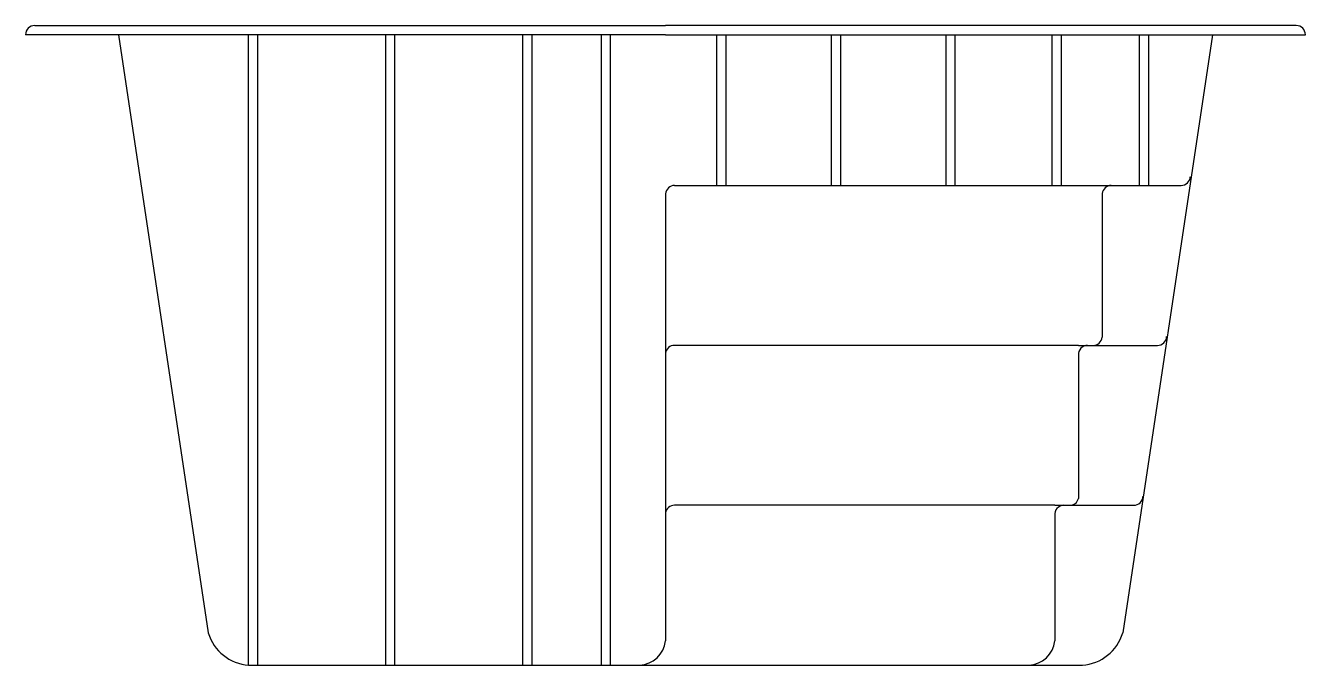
# Model space of a CAD drawing. Extents: x -1088.37 to -1085.57, y 335.16 to 336.56.
import ezdxf

# ---------------------------------------------------------------- set-up
doc = ezdxf.new("R2010")
doc.units = 0
doc.header["$LTSCALE"] = 10
doc.header["$MEASUREMENT"] = 0
doc.layers.add('Piscinas_Fibratec', color=4, linetype='CONTINUOUS')

msp = doc.modelspace()

# ---------------------------------------------------------------- linework, layer by layer
at = {"layer": 'Piscinas_Fibratec', "color": 2}
for p, q in [((-1088.165, 336.5372), (-1088.368, 336.5372)), ((-1088.165, 336.5372), (-1088.368, 336.5372)), ((-1088.348, 336.5572), (-1088.168, 336.5572)), ((-1088.348, 336.5572), (-1088.168, 336.5572)), ((-1088.168, 336.5572), (-1086.968, 336.5572)), ((-1088.168, 336.5572), (-1086.968, 336.5572)), ((-1086.968, 336.5372), (-1088.165, 336.5372)), ((-1086.968, 336.5372), (-1088.165, 336.5372)), ((-1085.768, 336.5572), (-1086.968, 336.5572)), ((-1085.768, 336.5572), (-1086.968, 336.5572)), ((-1086.968, 336.5372), (-1085.7709, 336.5372)), ((-1086.968, 336.5372), (-1085.7709, 336.5372)), ((-1085.7709, 336.5372), (-1085.568, 336.5372)), ((-1085.7709, 336.5372), (-1085.568, 336.5372)), ((-1085.588, 336.5572), (-1085.768, 336.5572)), ((-1085.588, 336.5572), (-1085.768, 336.5572))]:
    msp.add_line(p, q, dxfattribs=at)
at = {"layer": 'Piscinas_Fibratec'}
for p, q in [((-1088.165, 336.5372), (-1087.9684, 335.2279)), ((-1088.165, 336.5372), (-1087.9684, 335.2279)), ((-1085.7709, 336.5372), (-1085.9675, 335.2279)), ((-1085.7709, 336.5372), (-1085.9675, 335.2279)), ((-1086.9482, 336.2072), (-1086.0127, 336.2072)), ((-1086.9482, 336.2072), (-1086.0127, 336.2072)), ((-1086.0127, 336.2072), (-1085.8398, 336.2072)), ((-1086.0127, 336.2072), (-1085.8398, 336.2072)), ((-1086.968, 336.1892), (-1086.968, 335.2104)), ((-1086.968, 336.1892), (-1086.968, 335.2104)), ((-1086.0127, 336.1894), (-1086.0127, 335.8749)), ((-1086.0127, 336.1894), (-1086.0127, 335.8749)), ((-1086.0644, 335.8572), (-1086.9482, 335.8572)), ((-1086.0644, 335.8572), (-1086.9482, 335.8572)), ((-1086.0644, 335.8572), (-1085.8916, 335.8572)), ((-1086.0644, 335.8572), (-1085.8916, 335.8572)), ((-1086.0644, 335.8358), (-1086.0644, 335.5223)), ((-1086.0644, 335.8358), (-1086.0644, 335.5223)), ((-1086.1162, 335.5072), (-1086.9482, 335.5072)), ((-1086.1162, 335.5072), (-1086.9482, 335.5072)), ((-1086.1162, 335.5072), (-1085.9433, 335.5072)), ((-1086.1162, 335.5072), (-1085.9433, 335.5072)), ((-1086.1162, 335.4846), (-1086.1162, 335.2104)), ((-1086.1162, 335.4846), (-1086.1162, 335.2104)), ((-1087.88, 335.1572), (-1086.0559, 335.1572)), ((-1087.88, 335.1572), (-1086.0559, 335.1572))]:
    msp.add_line(p, q, dxfattribs=at)
at = {"layer": 'Piscinas_Fibratec', "color": 1}
for p, q in [((-1087.88, 335.1572), (-1087.88, 336.5372)), ((-1087.88, 335.1572), (-1087.88, 336.5372)), ((-1087.86, 335.1572), (-1087.86, 336.5372)), ((-1087.86, 335.1572), (-1087.86, 336.5372)), ((-1087.58, 335.1572), (-1087.58, 336.5372)), ((-1087.58, 335.1572), (-1087.58, 336.5372)), ((-1087.56, 335.1572), (-1087.56, 336.5372)), ((-1087.56, 335.1572), (-1087.56, 336.5372)), ((-1087.28, 335.1572), (-1087.28, 336.5372)), ((-1087.28, 335.1572), (-1087.28, 336.5372)), ((-1087.26, 335.1572), (-1087.26, 336.5372)), ((-1087.26, 335.1572), (-1087.26, 336.5372)), ((-1087.1083, 335.1567), (-1087.1083, 336.5367)), ((-1087.1083, 335.1567), (-1087.1083, 336.5367)), ((-1087.0883, 335.1567), (-1087.0883, 336.5367)), ((-1087.0883, 335.1567), (-1087.0883, 336.5367)), ((-1086.8555, 336.2072), (-1086.8555, 336.5372)), ((-1086.8555, 336.2072), (-1086.8555, 336.5372)), ((-1086.8355, 336.2072), (-1086.8355, 336.5372)), ((-1086.8355, 336.2072), (-1086.8355, 336.5372)), ((-1086.6047, 336.2072), (-1086.6047, 336.5372)), ((-1086.6047, 336.2072), (-1086.6047, 336.5372)), ((-1086.5847, 336.2072), (-1086.5847, 336.5372)), ((-1086.5847, 336.2072), (-1086.5847, 336.5372)), ((-1086.3541, 336.2072), (-1086.3541, 336.5372)), ((-1086.3541, 336.2072), (-1086.3541, 336.5372)), ((-1086.3341, 336.2072), (-1086.3341, 336.5372)), ((-1086.3341, 336.2072), (-1086.3341, 336.5372)), ((-1086.1217, 336.2055), (-1086.1217, 336.5355)), ((-1086.1217, 336.2055), (-1086.1217, 336.5355)), ((-1086.1017, 336.2055), (-1086.1017, 336.5355)), ((-1086.1017, 336.2055), (-1086.1017, 336.5355)), ((-1085.9307, 336.2055), (-1085.9307, 336.5355)), ((-1085.9307, 336.2055), (-1085.9307, 336.5355)), ((-1085.9107, 336.2055), (-1085.9107, 336.5355)), ((-1085.9107, 336.2055), (-1085.9107, 336.5355))]:
    msp.add_line(p, q, dxfattribs=at)
at = {"layer": 'Piscinas_Fibratec', "color": 2}
for centre, start, end in [((-1088.348, 336.5372), 90, 180), ((-1088.348, 336.5372), 90, 180), ((-1085.588, 336.5372), 0, 90), ((-1085.588, 336.5372), 0, 90)]:
    msp.add_arc(centre, 0.02, start, end, dxfattribs=at)
at = {"layer": 'Piscinas_Fibratec'}
for centre, radius, start, end in [((-1085.8398, 336.2272), 0.02, 270, 357.924), ((-1085.8398, 336.2272), 0.02, 270, 357.924), ((-1086.948, 336.1872), 0.02, 90, 174.3543), ((-1086.948, 336.1872), 0.02, 90, 174.3543), ((-1085.9928, 336.1872), 0.02, 90, 173.5955), ((-1085.9928, 336.1872), 0.02, 90, 173.5955), ((-1086.0325, 335.8772), 0.02, 270, 353.3555), ((-1086.0325, 335.8772), 0.02, 270, 353.3555), ((-1085.8916, 335.8772), 0.02, 270, 358.0627), ((-1085.8916, 335.8772), 0.02, 270, 358.0627), ((-1086.9482, 335.8372), 0.02, 90, 171.4631), ((-1086.9482, 335.8372), 0.02, 90, 171.4631), ((-1086.0445, 335.8372), 0.02, 90, 183.9044), ((-1086.0445, 335.8372), 0.02, 90, 183.9044), ((-1085.9433, 335.5272), 0.02, 270, 358.0502), ((-1085.9433, 335.5272), 0.02, 270, 358.0502), ((-1086.9482, 335.4872), 0.02, 90, 170.563), ((-1086.9482, 335.4872), 0.02, 90, 170.563), ((-1086.0964, 335.4872), 0.02, 90, 187.3756), ((-1086.0964, 335.4872), 0.02, 90, 187.3756), ((-1086.0838, 335.5272), 0.02, 270, 345.8887), ((-1086.0838, 335.5272), 0.02, 270, 345.8887), ((-1087.8727, 335.2569), 0.1, 196.8693, 265.8055), ((-1087.8727, 335.2569), 0.1, 196.8693, 265.8055), ((-1086.0632, 335.2569), 0.1, 274.1945, 343.1307), ((-1086.0632, 335.2569), 0.1, 274.1945, 343.1307), ((-1087.0276, 335.2171), 0.06, 272.8728, 353.5587), ((-1087.0276, 335.2171), 0.06, 272.8728, 353.5587), ((-1086.1758, 335.2171), 0.06, 272.8728, 353.5587), ((-1086.1758, 335.2171), 0.06, 272.8728, 353.5587)]:
    msp.add_arc(centre, radius, start, end, dxfattribs=at)

doc.saveas('drawing.dxf')
